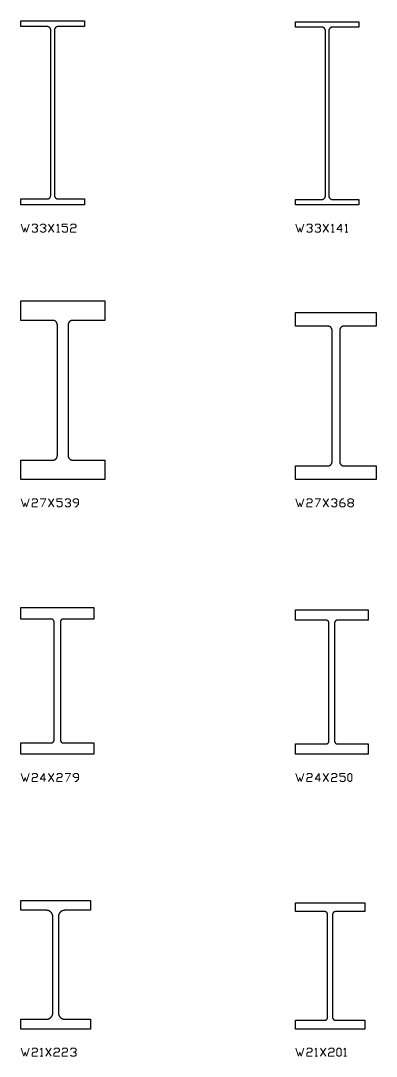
# Model space of a CAD drawing. Header units: inches. Extents: x 0 to 967, y -705 to 45.
# Drawn here: x 400 to 464.7, y -305 to -116.5 of the extents above; entities that cross this region are included whole.
import ezdxf

# ---------------------------------------------------------------- set-up
doc = ezdxf.new("R2010")
doc.units = ezdxf.units.IN
doc.header["$MEASUREMENT"] = 0
doc.layers.add('AISC_STEEL', color=7, linetype='Continuous')

msp = doc.modelspace()

# ---------------------------------------------------------------- linework, layer by layer
at = {"color": 3, "lineweight": 0}
for p, q in [((405.07, -154.99), (406.05, -153.5)), ((405.07, -153.5), (406.05, -154.99)), ((455.05, -154.99), (456.03, -153.5)), ((455.05, -153.5), (456.03, -154.99)), ((406.56, -154.99), (407.03, -154.99)), ((456.55, -154.99), (457.01, -154.99)), ((459.03, -154.99), (459.54, -154.99)), ((405.07, -204.98), (406.05, -203.48)), ((405.07, -203.48), (406.05, -204.98)), ((455.05, -204.98), (456.03, -203.48)), ((455.05, -203.48), (456.03, -204.98)), ((459.8, -204.26), (460.27, -204.26)), ((405.07, -254.97), (406.05, -253.47)), ((405.07, -253.47), (406.05, -254.97)), ((455.05, -254.97), (456.03, -253.47)), ((455.05, -253.47), (456.03, -254.97)), ((403.57, -304.95), (404.03, -304.95)), ((404.55, -304.95), (405.53, -303.45)), ((404.55, -303.45), (405.53, -304.95)), ((453.55, -304.95), (454.02, -304.95)), ((454.54, -304.95), (455.52, -303.45)), ((454.54, -303.45), (455.52, -304.95)), ((458.77, -304.95), (459.29, -304.95))]:
    msp.add_line(p, q, dxfattribs=at)
for points in [[(400.06, -153.5), (400.57, -154.99), (400.78, -154.22), (401.04, -154.99), (401.55, -153.5)], [(402.07, -153.75), (402.28, -153.5), (402.79, -153.5), (403.05, -153.75), (403.05, -153.96), (402.79, -154.22)], [(402.54, -154.22), (402.79, -154.22), (403.05, -154.48), (403.05, -154.74), (402.79, -154.99), (402.28, -154.99), (402.07, -154.74)], [(403.57, -153.75), (403.83, -153.5), (404.29, -153.5), (404.55, -153.75), (404.55, -153.96), (404.29, -154.22)], [(404.03, -154.22), (404.29, -154.22), (404.55, -154.48), (404.55, -154.74), (404.29, -154.99), (403.83, -154.99), (403.57, -154.74)], [(406.56, -153.75), (406.82, -153.5), (406.82, -154.99)], [(407.54, -154.74), (407.8, -154.99), (408.32, -154.99), (408.53, -154.74), (408.53, -154.22), (408.32, -153.96), (407.54, -153.96), (407.54, -153.5), (408.53, -153.5)], [(409.04, -153.75), (409.3, -153.5), (409.82, -153.5), (410.07, -153.75), (410.07, -153.96), (409.82, -154.22), (409.3, -154.22), (409.04, -154.48), (409.04, -154.99), (410.07, -154.99)], [(450.04, -153.5), (450.56, -154.99), (450.77, -154.22), (451.02, -154.99), (451.54, -153.5)], [(452.06, -153.75), (452.26, -153.5), (452.78, -153.5), (453.04, -153.75), (453.04, -153.96), (452.78, -154.22)], [(452.52, -154.22), (452.78, -154.22), (453.04, -154.48), (453.04, -154.74), (452.78, -154.99), (452.26, -154.99), (452.06, -154.74)], [(453.55, -153.75), (453.76, -153.5), (454.28, -153.5), (454.54, -153.75), (454.54, -153.96), (454.28, -154.22)], [(454.02, -154.22), (454.28, -154.22), (454.54, -154.48), (454.54, -154.74), (454.28, -154.99), (453.76, -154.99), (453.55, -154.74)], [(456.55, -153.75), (456.81, -153.5), (456.81, -154.99)], [(458.51, -154.48), (457.53, -154.48), (458.31, -153.5), (458.31, -154.99)], [(459.03, -153.75), (459.29, -153.5), (459.29, -154.99)], [(400.06, -203.48), (400.57, -204.98), (400.78, -204.26), (401.04, -204.98), (401.55, -203.48)], [(402.07, -203.74), (402.28, -203.48), (402.79, -203.48), (403.05, -203.74), (403.05, -204), (402.79, -204.26), (402.28, -204.26), (402.07, -204.46), (402.07, -204.98), (403.05, -204.98)], [(403.57, -203.48), (404.55, -203.48), (403.83, -204.98)], [(406.56, -204.72), (406.82, -204.98), (407.29, -204.98), (407.54, -204.72), (407.54, -204.26), (407.29, -204), (406.56, -204), (406.56, -203.48), (407.54, -203.48)], [(408.06, -203.74), (408.32, -203.48), (408.78, -203.48), (409.04, -203.74), (409.04, -204), (408.78, -204.26)], [(409.82, -204.98), (410.07, -204.98), (410.54, -204.46), (410.54, -203.74), (410.28, -203.48), (409.82, -203.48), (409.56, -203.74), (409.56, -204), (409.82, -204.26), (410.54, -204.26)], [(450.04, -203.48), (450.56, -204.98), (450.77, -204.26), (451.02, -204.98), (451.54, -203.48)], [(452.06, -203.74), (452.26, -203.48), (452.78, -203.48), (453.04, -203.74), (453.04, -204), (452.78, -204.26), (452.26, -204.26), (452.06, -204.46), (452.06, -204.98), (453.04, -204.98)], [(453.55, -203.48), (454.54, -203.48), (453.76, -204.98)], [(456.55, -203.74), (456.81, -203.48), (457.27, -203.48), (457.53, -203.74), (457.53, -204), (457.27, -204.26)], [(458.05, -204.26), (458.77, -204.26), (459.03, -204.46), (459.03, -204.72), (458.77, -204.98), (458.31, -204.98), (458.05, -204.72), (458.05, -204), (458.51, -203.48), (458.77, -203.48)], [(408.53, -204.26), (408.78, -204.26), (409.04, -204.46), (409.04, -204.72), (408.78, -204.98), (408.32, -204.98), (408.06, -204.72)], [(457.01, -204.26), (457.27, -204.26), (457.53, -204.46), (457.53, -204.72), (457.27, -204.98), (456.81, -204.98), (456.55, -204.72)], [(400.06, -253.47), (400.57, -254.97), (400.78, -254.24), (401.04, -254.97), (401.55, -253.47)], [(402.07, -253.73), (402.28, -253.47), (402.79, -253.47), (403.05, -253.73), (403.05, -253.98), (402.79, -254.24), (402.28, -254.24), (402.07, -254.5), (402.07, -254.97), (403.05, -254.97)], [(404.55, -254.5), (403.57, -254.5), (404.29, -253.47), (404.29, -254.97)], [(406.56, -253.73), (406.82, -253.47), (407.29, -253.47), (407.54, -253.73), (407.54, -253.98), (407.29, -254.24), (406.82, -254.24), (406.56, -254.5), (406.56, -254.97), (407.54, -254.97)], [(408.06, -253.47), (409.04, -253.47), (408.32, -254.97)], [(409.82, -254.97), (410.07, -254.97), (410.54, -254.5), (410.54, -253.73), (410.28, -253.47), (409.82, -253.47), (409.56, -253.73), (409.56, -253.98), (409.82, -254.24), (410.54, -254.24)], [(450.04, -253.47), (450.56, -254.97), (450.77, -254.24), (451.02, -254.97), (451.54, -253.47)], [(452.06, -253.73), (452.26, -253.47), (452.78, -253.47), (453.04, -253.73), (453.04, -253.98), (452.78, -254.24), (452.26, -254.24), (452.06, -254.5), (452.06, -254.97), (453.04, -254.97)], [(454.54, -254.5), (453.55, -254.5), (454.28, -253.47), (454.28, -254.97)], [(456.55, -253.73), (456.81, -253.47), (457.27, -253.47), (457.53, -253.73), (457.53, -253.98), (457.27, -254.24), (456.81, -254.24), (456.55, -254.5), (456.55, -254.97), (457.53, -254.97)], [(458.05, -254.71), (458.31, -254.97), (458.77, -254.97), (459.03, -254.71), (459.03, -254.24), (458.77, -253.98), (458.05, -253.98), (458.05, -253.47), (459.03, -253.47)], [(400.06, -303.45), (400.57, -304.95), (400.78, -304.23), (401.04, -304.95), (401.55, -303.45)], [(402.07, -303.71), (402.28, -303.45), (402.79, -303.45), (403.05, -303.71), (403.05, -303.97), (402.79, -304.23), (402.28, -304.23), (402.07, -304.49), (402.07, -304.95), (403.05, -304.95)], [(403.57, -303.71), (403.83, -303.45), (403.83, -304.95)], [(406.05, -303.71), (406.31, -303.45), (406.82, -303.45), (407.03, -303.71), (407.03, -303.97), (406.82, -304.23), (406.31, -304.23), (406.05, -304.49), (406.05, -304.95), (407.03, -304.95)], [(407.54, -303.71), (407.8, -303.45), (408.32, -303.45), (408.53, -303.71), (408.53, -303.97), (408.32, -304.23), (407.8, -304.23), (407.54, -304.49), (407.54, -304.95), (408.53, -304.95)], [(409.04, -303.71), (409.3, -303.45), (409.82, -303.45), (410.07, -303.71), (410.07, -303.97), (409.82, -304.23)], [(409.56, -304.23), (409.82, -304.23), (410.07, -304.49), (410.07, -304.75), (409.82, -304.95), (409.3, -304.95), (409.04, -304.75)], [(450.04, -303.45), (450.56, -304.95), (450.77, -304.23), (451.02, -304.95), (451.54, -303.45)], [(452.06, -303.71), (452.26, -303.45), (452.78, -303.45), (453.04, -303.71), (453.04, -303.97), (452.78, -304.23), (452.26, -304.23), (452.06, -304.49), (452.06, -304.95), (453.04, -304.95)], [(453.55, -303.71), (453.76, -303.45), (453.76, -304.95)], [(456.03, -303.71), (456.29, -303.45), (456.81, -303.45), (457.01, -303.71), (457.01, -303.97), (456.81, -304.23), (456.29, -304.23), (456.03, -304.49), (456.03, -304.95), (457.01, -304.95)], [(458.77, -303.71), (459.03, -303.45), (459.03, -304.95)]]:
    msp.add_lwpolyline(points, dxfattribs=at)
for points in [[(460.27, -204.26), (460.53, -204.46), (460.53, -204.72), (460.27, -204.98), (459.8, -204.98), (459.54, -204.72), (459.54, -204.46), (459.8, -204.26), (459.54, -204), (459.54, -203.74), (459.8, -203.48), (460.27, -203.48), (460.53, -203.74), (460.53, -204)], [(459.8, -254.97), (459.8, -254.97), (460.01, -254.97), (460.27, -254.71), (460.27, -253.73), (460.01, -253.47), (459.8, -253.47), (459.54, -253.73), (459.54, -254.71)], [(457.79, -304.95), (457.79, -304.95), (458.05, -304.95), (458.31, -304.75), (458.31, -303.71), (458.05, -303.45), (457.79, -303.45), (457.53, -303.71), (457.53, -304.75)]]:
    msp.add_lwpolyline(points, close=True, dxfattribs=at)
at = {"layer": 'AISC_STEEL'}
for points in [[(411.6, -116.5), (411.6, -117.56), (406.82, -117.56), (406.79, -117.56), (406.76, -117.56), (406.73, -117.57), (406.7, -117.57), (406.67, -117.58), (406.64, -117.58), (406.61, -117.59), (406.58, -117.6), (406.56, -117.61), (406.53, -117.62), (406.5, -117.63), (406.48, -117.65), (406.45, -117.66), (406.43, -117.68), (406.4, -117.7), (406.38, -117.72), (406.36, -117.73), (406.33, -117.75), (406.31, -117.78), (406.29, -117.8), (406.27, -117.82), (406.25, -117.84), (406.24, -117.87), (406.22, -117.89), (406.21, -117.92), (406.19, -117.94), (406.18, -117.97), (406.17, -118), (406.16, -118.03), (406.15, -118.06), (406.14, -118.08), (406.13, -118.11), (406.13, -118.14), (406.12, -118.17), (406.12, -118.2), (406.12, -118.23), (406.12, -118.26), (406.12, -148.24), (406.12, -148.27), (406.12, -148.3), (406.12, -148.33), (406.13, -148.36), (406.13, -148.39), (406.14, -148.42), (406.15, -148.44), (406.16, -148.47), (406.17, -148.5), (406.18, -148.53), (406.19, -148.56), (406.21, -148.58), (406.22, -148.61), (406.24, -148.63), (406.25, -148.66), (406.27, -148.68), (406.29, -148.7), (406.31, -148.72), (406.33, -148.75), (406.36, -148.77), (406.38, -148.78), (406.4, -148.8), (406.43, -148.82), (406.45, -148.84), (406.48, -148.85), (406.5, -148.87), (406.53, -148.88), (406.56, -148.89), (406.58, -148.9), (406.61, -148.91), (406.64, -148.92), (406.67, -148.92), (406.7, -148.93), (406.73, -148.93), (406.76, -148.94), (406.79, -148.94), (406.82, -148.94), (411.6, -148.94), (411.6, -150), (405.8, -150), (400, -150), (400, -148.94), (404.78, -148.94), (404.81, -148.94), (404.84, -148.94), (404.87, -148.93), (404.9, -148.93), (404.93, -148.92), (404.96, -148.92), (404.99, -148.91), (405.02, -148.9), (405.04, -148.89), (405.07, -148.88), (405.1, -148.87), (405.12, -148.85), (405.15, -148.84), (405.17, -148.82), (405.2, -148.8), (405.22, -148.78), (405.24, -148.77), (405.27, -148.75), (405.29, -148.72), (405.31, -148.7), (405.33, -148.68), (405.35, -148.66), (405.36, -148.63), (405.38, -148.61), (405.39, -148.58), (405.41, -148.56), (405.42, -148.53), (405.43, -148.5), (405.44, -148.47), (405.45, -148.44), (405.46, -148.42), (405.47, -148.39), (405.47, -148.36), (405.48, -148.33), (405.48, -148.3), (405.48, -148.27), (405.48, -148.24), (405.48, -118.26), (405.48, -118.23), (405.48, -118.2), (405.48, -118.17), (405.47, -118.14), (405.47, -118.11), (405.46, -118.08), (405.45, -118.06), (405.44, -118.03), (405.43, -118), (405.42, -117.97), (405.41, -117.94), (405.39, -117.92), (405.38, -117.89), (405.36, -117.87), (405.35, -117.84), (405.33, -117.82), (405.31, -117.8), (405.29, -117.78), (405.27, -117.75), (405.24, -117.73), (405.22, -117.72), (405.2, -117.7), (405.17, -117.68), (405.15, -117.66), (405.12, -117.65), (405.1, -117.63), (405.07, -117.62), (405.04, -117.61), (405.02, -117.6), (404.99, -117.59), (404.96, -117.58), (404.93, -117.58), (404.9, -117.57), (404.87, -117.57), (404.84, -117.56), (404.81, -117.56), (404.78, -117.56), (400, -117.56), (400, -116.5), (405.8, -116.5)], [(461.5, -116.7), (461.5, -117.66), (456.75, -117.66), (456.72, -117.66), (456.69, -117.66), (456.66, -117.67), (456.63, -117.67), (456.61, -117.68), (456.58, -117.68), (456.55, -117.69), (456.52, -117.7), (456.49, -117.71), (456.46, -117.72), (456.44, -117.73), (456.41, -117.75), (456.39, -117.76), (456.36, -117.78), (456.34, -117.8), (456.31, -117.82), (456.29, -117.83), (456.27, -117.85), (456.25, -117.88), (456.23, -117.9), (456.21, -117.92), (456.19, -117.94), (456.17, -117.97), (456.16, -117.99), (456.14, -118.02), (456.13, -118.04), (456.11, -118.07), (456.1, -118.1), (456.09, -118.13), (456.08, -118.16), (456.08, -118.18), (456.07, -118.21), (456.06, -118.24), (456.06, -118.27), (456.06, -118.3), (456.05, -118.33), (456.05, -118.36), (456.05, -148.34), (456.05, -148.37), (456.06, -148.4), (456.06, -148.43), (456.06, -148.46), (456.07, -148.49), (456.08, -148.52), (456.08, -148.54), (456.09, -148.57), (456.1, -148.6), (456.11, -148.63), (456.13, -148.66), (456.14, -148.68), (456.16, -148.71), (456.17, -148.73), (456.19, -148.76), (456.21, -148.78), (456.23, -148.8), (456.25, -148.82), (456.27, -148.85), (456.29, -148.87), (456.31, -148.88), (456.34, -148.9), (456.36, -148.92), (456.39, -148.94), (456.41, -148.95), (456.44, -148.97), (456.46, -148.98), (456.49, -148.99), (456.52, -149), (456.55, -149.01), (456.58, -149.02), (456.61, -149.02), (456.63, -149.03), (456.66, -149.03), (456.69, -149.04), (456.72, -149.04), (456.75, -149.04), (461.5, -149.04), (461.5, -150), (455.75, -150), (450, -150), (450, -149.04), (454.75, -149.04), (454.78, -149.04), (454.81, -149.04), (454.84, -149.03), (454.87, -149.03), (454.89, -149.02), (454.92, -149.02), (454.95, -149.01), (454.98, -149), (455.01, -148.99), (455.04, -148.98), (455.06, -148.97), (455.09, -148.95), (455.11, -148.94), (455.14, -148.92), (455.16, -148.9), (455.19, -148.88), (455.21, -148.87), (455.23, -148.85), (455.25, -148.82), (455.27, -148.8), (455.29, -148.78), (455.31, -148.76), (455.33, -148.73), (455.34, -148.71), (455.36, -148.68), (455.37, -148.66), (455.39, -148.63), (455.4, -148.6), (455.41, -148.57), (455.42, -148.54), (455.42, -148.52), (455.43, -148.49), (455.44, -148.46), (455.44, -148.43), (455.44, -148.4), (455.45, -148.37), (455.45, -148.34), (455.45, -118.36), (455.45, -118.33), (455.44, -118.3), (455.44, -118.27), (455.44, -118.24), (455.43, -118.21), (455.42, -118.18), (455.42, -118.16), (455.41, -118.13), (455.4, -118.1), (455.39, -118.07), (455.37, -118.04), (455.36, -118.02), (455.34, -117.99), (455.33, -117.97), (455.31, -117.94), (455.29, -117.92), (455.27, -117.9), (455.25, -117.88), (455.23, -117.85), (455.21, -117.83), (455.19, -117.82), (455.16, -117.8), (455.14, -117.78), (455.11, -117.76), (455.09, -117.75), (455.06, -117.73), (455.04, -117.72), (455.01, -117.71), (454.98, -117.7), (454.95, -117.69), (454.92, -117.68), (454.89, -117.68), (454.87, -117.67), (454.84, -117.67), (454.81, -117.66), (454.78, -117.66), (454.75, -117.66), (450, -117.66), (450, -116.7), (455.75, -116.7)], [(415.3, -167.5), (415.3, -171.04), (409.43, -171.04), (409.4, -171.04), (409.37, -171.04), (409.34, -171.04), (409.31, -171.05), (409.28, -171.05), (409.25, -171.06), (409.22, -171.07), (409.19, -171.08), (409.16, -171.08), (409.14, -171.09), (409.11, -171.11), (409.08, -171.12), (409.06, -171.13), (409.03, -171.15), (409, -171.16), (408.98, -171.18), (408.96, -171.19), (408.93, -171.21), (408.91, -171.23), (408.89, -171.25), (408.87, -171.27), (408.85, -171.29), (408.83, -171.31), (408.81, -171.34), (408.79, -171.36), (408.77, -171.38), (408.76, -171.41), (408.74, -171.44), (408.73, -171.46), (408.71, -171.49), (408.7, -171.51), (408.69, -171.54), (408.68, -171.57), (408.67, -171.6), (408.66, -171.63), (408.65, -171.65), (408.65, -171.68), (408.64, -171.71), (408.64, -171.74), (408.64, -171.77), (408.64, -171.8), (408.63, -171.83), (408.63, -195.67), (408.64, -195.7), (408.64, -195.73), (408.64, -195.76), (408.64, -195.79), (408.65, -195.82), (408.65, -195.85), (408.66, -195.87), (408.67, -195.9), (408.68, -195.93), (408.69, -195.96), (408.7, -195.99), (408.71, -196.01), (408.73, -196.04), (408.74, -196.06), (408.76, -196.09), (408.77, -196.12), (408.79, -196.14), (408.81, -196.16), (408.83, -196.19), (408.85, -196.21), (408.87, -196.23), (408.89, -196.25), (408.91, -196.27), (408.93, -196.29), (408.96, -196.31), (408.98, -196.32), (409, -196.34), (409.03, -196.35), (409.06, -196.37), (409.08, -196.38), (409.11, -196.39), (409.14, -196.41), (409.16, -196.42), (409.19, -196.42), (409.22, -196.43), (409.25, -196.44), (409.28, -196.45), (409.31, -196.45), (409.34, -196.46), (409.37, -196.46), (409.4, -196.46), (409.43, -196.46), (415.3, -196.46), (415.3, -200), (407.65, -200), (400, -200), (400, -196.46), (405.87, -196.46), (405.9, -196.46), (405.93, -196.46), (405.96, -196.46), (405.99, -196.45), (406.02, -196.45), (406.05, -196.44), (406.08, -196.43), (406.11, -196.42), (406.14, -196.42), (406.16, -196.41), (406.19, -196.39), (406.22, -196.38), (406.24, -196.37), (406.27, -196.35), (406.3, -196.34), (406.32, -196.32), (406.34, -196.31), (406.37, -196.29), (406.39, -196.27), (406.41, -196.25), (406.43, -196.23), (406.45, -196.21), (406.47, -196.19), (406.49, -196.16), (406.51, -196.14), (406.53, -196.12), (406.54, -196.09), (406.56, -196.06), (406.57, -196.04), (406.59, -196.01), (406.6, -195.99), (406.61, -195.96), (406.62, -195.93), (406.63, -195.9), (406.64, -195.87), (406.65, -195.85), (406.65, -195.82), (406.66, -195.79), (406.66, -195.76), (406.66, -195.73), (406.66, -195.7), (406.67, -195.67), (406.67, -171.83), (406.66, -171.8), (406.66, -171.77), (406.66, -171.74), (406.66, -171.71), (406.65, -171.68), (406.65, -171.65), (406.64, -171.63), (406.63, -171.6), (406.62, -171.57), (406.61, -171.54), (406.6, -171.51), (406.59, -171.49), (406.57, -171.46), (406.56, -171.44), (406.54, -171.41), (406.53, -171.38), (406.51, -171.36), (406.49, -171.34), (406.47, -171.31), (406.45, -171.29), (406.43, -171.27), (406.41, -171.25), (406.39, -171.23), (406.37, -171.21), (406.34, -171.19), (406.32, -171.18), (406.3, -171.16), (406.27, -171.15), (406.24, -171.13), (406.22, -171.12), (406.19, -171.11), (406.16, -171.09), (406.14, -171.08), (406.11, -171.08), (406.08, -171.07), (406.05, -171.06), (406.02, -171.05), (405.99, -171.05), (405.96, -171.04), (405.93, -171.04), (405.9, -171.04), (405.87, -171.04), (400, -171.04), (400, -167.5), (407.65, -167.5)], [(464.7, -169.6), (464.7, -172.08), (458.83, -172.08), (458.8, -172.08), (458.77, -172.08), (458.74, -172.08), (458.71, -172.09), (458.68, -172.09), (458.65, -172.1), (458.63, -172.11), (458.6, -172.12), (458.57, -172.12), (458.54, -172.13), (458.51, -172.15), (458.49, -172.16), (458.46, -172.17), (458.43, -172.19), (458.41, -172.2), (458.38, -172.22), (458.36, -172.23), (458.34, -172.25), (458.31, -172.27), (458.29, -172.29), (458.27, -172.31), (458.25, -172.33), (458.23, -172.35), (458.21, -172.38), (458.19, -172.4), (458.18, -172.42), (458.16, -172.45), (458.15, -172.47), (458.13, -172.5), (458.12, -172.53), (458.11, -172.55), (458.09, -172.58), (458.08, -172.61), (458.08, -172.64), (458.07, -172.67), (458.06, -172.69), (458.05, -172.72), (458.05, -172.75), (458.04, -172.78), (458.04, -172.81), (458.04, -172.84), (458.04, -172.87), (458.04, -196.73), (458.04, -196.76), (458.04, -196.79), (458.04, -196.82), (458.05, -196.85), (458.05, -196.88), (458.06, -196.91), (458.07, -196.93), (458.08, -196.96), (458.08, -196.99), (458.09, -197.02), (458.11, -197.05), (458.12, -197.07), (458.13, -197.1), (458.15, -197.12), (458.16, -197.15), (458.18, -197.18), (458.19, -197.2), (458.21, -197.22), (458.23, -197.25), (458.25, -197.27), (458.27, -197.29), (458.29, -197.31), (458.31, -197.33), (458.34, -197.35), (458.36, -197.37), (458.38, -197.38), (458.41, -197.4), (458.43, -197.41), (458.46, -197.43), (458.49, -197.44), (458.51, -197.45), (458.54, -197.47), (458.57, -197.48), (458.6, -197.48), (458.63, -197.49), (458.65, -197.5), (458.68, -197.51), (458.71, -197.51), (458.74, -197.52), (458.77, -197.52), (458.8, -197.52), (458.83, -197.52), (464.7, -197.52), (464.7, -200), (457.35, -200), (450, -200), (450, -197.52), (455.87, -197.52), (455.9, -197.52), (455.93, -197.52), (455.96, -197.52), (455.99, -197.51), (456.02, -197.51), (456.05, -197.5), (456.07, -197.49), (456.1, -197.48), (456.13, -197.48), (456.16, -197.47), (456.19, -197.45), (456.21, -197.44), (456.24, -197.43), (456.26, -197.41), (456.29, -197.4), (456.32, -197.38), (456.34, -197.37), (456.36, -197.35), (456.39, -197.33), (456.41, -197.31), (456.43, -197.29), (456.45, -197.27), (456.47, -197.25), (456.49, -197.22), (456.51, -197.2), (456.52, -197.18), (456.54, -197.15), (456.55, -197.12), (456.57, -197.1), (456.58, -197.07), (456.59, -197.05), (456.61, -197.02), (456.62, -196.99), (456.62, -196.96), (456.63, -196.93), (456.64, -196.91), (456.65, -196.88), (456.65, -196.85), (456.66, -196.82), (456.66, -196.79), (456.66, -196.76), (456.66, -196.73), (456.66, -172.87), (456.66, -172.84), (456.66, -172.81), (456.66, -172.78), (456.65, -172.75), (456.65, -172.72), (456.64, -172.69), (456.63, -172.67), (456.62, -172.64), (456.62, -172.61), (456.61, -172.58), (456.59, -172.55), (456.58, -172.53), (456.57, -172.5), (456.55, -172.47), (456.54, -172.45), (456.52, -172.42), (456.51, -172.4), (456.49, -172.38), (456.47, -172.35), (456.45, -172.33), (456.43, -172.31), (456.41, -172.29), (456.39, -172.27), (456.36, -172.25), (456.34, -172.23), (456.32, -172.22), (456.29, -172.2), (456.26, -172.19), (456.24, -172.17), (456.21, -172.16), (456.19, -172.15), (456.16, -172.13), (456.13, -172.12), (456.1, -172.12), (456.07, -172.11), (456.05, -172.1), (456.02, -172.09), (455.99, -172.09), (455.96, -172.08), (455.93, -172.08), (455.9, -172.08), (455.87, -172.08), (450, -172.08), (450, -169.6), (457.35, -169.6)], [(413.3, -223.3), (413.3, -225.39), (407.73, -225.39), (407.7, -225.39), (407.67, -225.39), (407.64, -225.4), (407.61, -225.4), (407.59, -225.41), (407.56, -225.42), (407.53, -225.43), (407.51, -225.44), (407.48, -225.46), (407.46, -225.47), (407.43, -225.49), (407.41, -225.51), (407.39, -225.53), (407.37, -225.55), (407.35, -225.57), (407.33, -225.59), (407.31, -225.62), (407.3, -225.64), (407.28, -225.67), (407.27, -225.69), (407.26, -225.72), (407.25, -225.75), (407.24, -225.77), (407.24, -225.8), (407.23, -225.83), (407.23, -225.86), (407.23, -225.89), (407.23, -247.41), (407.23, -247.44), (407.23, -247.47), (407.24, -247.5), (407.24, -247.53), (407.25, -247.55), (407.26, -247.58), (407.27, -247.61), (407.28, -247.63), (407.3, -247.66), (407.31, -247.68), (407.33, -247.71), (407.35, -247.73), (407.37, -247.75), (407.39, -247.77), (407.41, -247.79), (407.43, -247.81), (407.46, -247.83), (407.48, -247.84), (407.51, -247.86), (407.53, -247.87), (407.56, -247.88), (407.59, -247.89), (407.61, -247.9), (407.64, -247.9), (407.67, -247.91), (407.7, -247.91), (407.73, -247.91), (413.3, -247.91), (413.3, -250), (406.65, -250), (400, -250), (400, -247.91), (405.57, -247.91), (405.6, -247.91), (405.63, -247.91), (405.66, -247.9), (405.69, -247.9), (405.71, -247.89), (405.74, -247.88), (405.77, -247.87), (405.79, -247.86), (405.82, -247.84), (405.84, -247.83), (405.87, -247.81), (405.89, -247.79), (405.91, -247.77), (405.93, -247.75), (405.95, -247.73), (405.97, -247.71), (405.99, -247.68), (406, -247.66), (406.02, -247.63), (406.03, -247.61), (406.04, -247.58), (406.05, -247.55), (406.06, -247.53), (406.06, -247.5), (406.07, -247.47), (406.07, -247.44), (406.07, -247.41), (406.07, -225.89), (406.07, -225.86), (406.07, -225.83), (406.06, -225.8), (406.06, -225.77), (406.05, -225.75), (406.04, -225.72), (406.03, -225.69), (406.02, -225.67), (406, -225.64), (405.99, -225.62), (405.97, -225.59), (405.95, -225.57), (405.93, -225.55), (405.91, -225.53), (405.89, -225.51), (405.87, -225.49), (405.84, -225.47), (405.82, -225.46), (405.79, -225.44), (405.77, -225.43), (405.74, -225.42), (405.71, -225.41), (405.69, -225.4), (405.66, -225.4), (405.63, -225.39), (405.6, -225.39), (405.57, -225.39), (400, -225.39), (400, -223.3), (406.65, -223.3)], [(463.2, -223.7), (463.2, -225.59), (457.62, -225.59), (457.59, -225.59), (457.56, -225.59), (457.53, -225.6), (457.5, -225.6), (457.48, -225.61), (457.45, -225.62), (457.42, -225.63), (457.4, -225.64), (457.37, -225.66), (457.35, -225.67), (457.32, -225.69), (457.3, -225.71), (457.28, -225.73), (457.26, -225.75), (457.24, -225.77), (457.22, -225.79), (457.2, -225.82), (457.19, -225.84), (457.17, -225.87), (457.16, -225.89), (457.15, -225.92), (457.14, -225.95), (457.13, -225.97), (457.13, -226), (457.12, -226.03), (457.12, -226.06), (457.12, -226.09), (457.12, -247.61), (457.12, -247.64), (457.12, -247.67), (457.13, -247.7), (457.13, -247.73), (457.14, -247.75), (457.15, -247.78), (457.16, -247.81), (457.17, -247.83), (457.19, -247.86), (457.2, -247.88), (457.22, -247.91), (457.24, -247.93), (457.26, -247.95), (457.28, -247.97), (457.3, -247.99), (457.32, -248.01), (457.35, -248.03), (457.37, -248.04), (457.4, -248.06), (457.42, -248.07), (457.45, -248.08), (457.48, -248.09), (457.5, -248.1), (457.53, -248.1), (457.56, -248.11), (457.59, -248.11), (457.62, -248.11), (463.2, -248.11), (463.2, -250), (456.6, -250), (450, -250), (450, -248.11), (455.58, -248.11), (455.61, -248.11), (455.64, -248.11), (455.67, -248.1), (455.7, -248.1), (455.72, -248.09), (455.75, -248.08), (455.78, -248.07), (455.8, -248.06), (455.83, -248.04), (455.85, -248.03), (455.88, -248.01), (455.9, -247.99), (455.92, -247.97), (455.94, -247.95), (455.96, -247.93), (455.98, -247.91), (456, -247.88), (456.01, -247.86), (456.03, -247.83), (456.04, -247.81), (456.05, -247.78), (456.06, -247.75), (456.07, -247.73), (456.07, -247.7), (456.08, -247.67), (456.08, -247.64), (456.08, -247.61), (456.08, -226.09), (456.08, -226.06), (456.08, -226.03), (456.07, -226), (456.07, -225.97), (456.06, -225.95), (456.05, -225.92), (456.04, -225.89), (456.03, -225.87), (456.01, -225.84), (456, -225.82), (455.98, -225.79), (455.96, -225.77), (455.94, -225.75), (455.92, -225.73), (455.9, -225.71), (455.88, -225.69), (455.85, -225.67), (455.83, -225.66), (455.8, -225.64), (455.78, -225.63), (455.75, -225.62), (455.72, -225.61), (455.7, -225.6), (455.67, -225.6), (455.64, -225.59), (455.61, -225.59), (455.58, -225.59), (450, -225.59), (450, -223.7), (456.6, -223.7)], [(412.7, -276.6), (412.7, -278.39), (408.03, -278.39), (408, -278.39), (407.97, -278.39), (407.94, -278.39), (407.91, -278.4), (407.88, -278.4), (407.85, -278.4), (407.82, -278.41), (407.79, -278.41), (407.76, -278.42), (407.73, -278.43), (407.71, -278.44), (407.68, -278.44), (407.65, -278.45), (407.62, -278.46), (407.59, -278.47), (407.56, -278.49), (407.54, -278.5), (407.51, -278.51), (407.48, -278.52), (407.46, -278.54), (407.43, -278.55), (407.41, -278.57), (407.38, -278.58), (407.36, -278.6), (407.33, -278.62), (407.31, -278.64), (407.28, -278.66), (407.26, -278.67), (407.24, -278.69), (407.22, -278.71), (407.2, -278.74), (407.17, -278.76), (407.15, -278.78), (407.13, -278.8), (407.12, -278.82), (407.1, -278.85), (407.08, -278.87), (407.06, -278.9), (407.04, -278.92), (407.03, -278.95), (407.01, -278.97), (407, -279), (406.98, -279.02), (406.97, -279.05), (406.96, -279.08), (406.95, -279.1), (406.93, -279.13), (406.92, -279.16), (406.91, -279.19), (406.9, -279.22), (406.9, -279.25), (406.89, -279.27), (406.88, -279.3), (406.87, -279.33), (406.87, -279.36), (406.86, -279.39), (406.86, -279.42), (406.86, -279.45), (406.85, -279.48), (406.85, -279.51), (406.85, -279.54), (406.85, -279.57), (406.85, -297.03), (406.85, -297.06), (406.85, -297.09), (406.85, -297.12), (406.86, -297.15), (406.86, -297.18), (406.86, -297.21), (406.87, -297.24), (406.87, -297.27), (406.88, -297.3), (406.89, -297.33), (406.9, -297.35), (406.9, -297.38), (406.91, -297.41), (406.92, -297.44), (406.93, -297.47), (406.95, -297.5), (406.96, -297.52), (406.97, -297.55), (406.98, -297.58), (407, -297.6), (407.01, -297.63), (407.03, -297.65), (407.04, -297.68), (407.06, -297.7), (407.08, -297.73), (407.1, -297.75), (407.12, -297.78), (407.13, -297.8), (407.15, -297.82), (407.17, -297.84), (407.2, -297.86), (407.22, -297.89), (407.24, -297.91), (407.26, -297.93), (407.28, -297.94), (407.31, -297.96), (407.33, -297.98), (407.36, -298), (407.38, -298.02), (407.41, -298.03), (407.43, -298.05), (407.46, -298.06), (407.48, -298.08), (407.51, -298.09), (407.54, -298.1), (407.56, -298.11), (407.59, -298.13), (407.62, -298.14), (407.65, -298.15), (407.68, -298.16), (407.71, -298.16), (407.73, -298.17), (407.76, -298.18), (407.79, -298.19), (407.82, -298.19), (407.85, -298.2), (407.88, -298.2), (407.91, -298.2), (407.94, -298.21), (407.97, -298.21), (408, -298.21), (408.03, -298.21), (412.7, -298.21), (412.7, -300), (406.35, -300), (400, -300), (400, -298.21), (404.67, -298.21), (404.7, -298.21), (404.73, -298.21), (404.76, -298.21), (404.79, -298.2), (404.82, -298.2), (404.85, -298.2), (404.88, -298.19), (404.91, -298.19), (404.94, -298.18), (404.97, -298.17), (404.99, -298.16), (405.02, -298.16), (405.05, -298.15), (405.08, -298.14), (405.11, -298.13), (405.14, -298.11), (405.16, -298.1), (405.19, -298.09), (405.22, -298.08), (405.24, -298.06), (405.27, -298.05), (405.29, -298.03), (405.32, -298.02), (405.34, -298), (405.37, -297.98), (405.39, -297.96), (405.42, -297.94), (405.44, -297.93), (405.46, -297.91), (405.48, -297.89), (405.5, -297.86), (405.53, -297.84), (405.55, -297.82), (405.57, -297.8), (405.58, -297.78), (405.6, -297.75), (405.62, -297.73), (405.64, -297.7), (405.66, -297.68), (405.67, -297.65), (405.69, -297.63), (405.7, -297.6), (405.72, -297.58), (405.73, -297.55), (405.74, -297.52), (405.75, -297.5), (405.77, -297.47), (405.78, -297.44), (405.79, -297.41), (405.8, -297.38), (405.8, -297.35), (405.81, -297.33), (405.82, -297.3), (405.83, -297.27), (405.83, -297.24), (405.84, -297.21), (405.84, -297.18), (405.84, -297.15), (405.85, -297.12), (405.85, -297.09), (405.85, -297.06), (405.85, -297.03), (405.85, -279.57), (405.85, -279.54), (405.85, -279.51), (405.85, -279.48), (405.84, -279.45), (405.84, -279.42), (405.84, -279.39), (405.83, -279.36), (405.83, -279.33), (405.82, -279.3), (405.81, -279.27), (405.8, -279.25), (405.8, -279.22), (405.79, -279.19), (405.78, -279.16), (405.77, -279.13), (405.75, -279.1), (405.74, -279.08), (405.73, -279.05), (405.72, -279.02), (405.7, -279), (405.69, -278.97), (405.67, -278.95), (405.66, -278.92), (405.64, -278.9), (405.62, -278.87), (405.6, -278.85), (405.58, -278.82), (405.57, -278.8), (405.55, -278.78), (405.53, -278.76), (405.5, -278.74), (405.48, -278.71), (405.46, -278.69), (405.44, -278.67), (405.42, -278.66), (405.39, -278.64), (405.37, -278.62), (405.34, -278.6), (405.32, -278.58), (405.29, -278.57), (405.27, -278.55), (405.24, -278.54), (405.22, -278.52), (405.19, -278.51), (405.16, -278.5), (405.14, -278.49), (405.11, -278.47), (405.08, -278.46), (405.05, -278.45), (405.02, -278.44), (404.99, -278.44), (404.97, -278.43), (404.94, -278.42), (404.91, -278.41), (404.88, -278.41), (404.85, -278.4), (404.82, -278.4), (404.79, -278.4), (404.76, -278.39), (404.73, -278.39), (404.7, -278.39), (404.67, -278.39), (400, -278.39), (400, -276.6), (406.35, -276.6)], [(462.6, -277), (462.6, -278.63), (457.25, -278.63), (457.23, -278.63), (457.2, -278.63), (457.17, -278.64), (457.14, -278.64), (457.11, -278.65), (457.08, -278.66), (457.06, -278.67), (457.03, -278.68), (457, -278.7), (456.98, -278.71), (456.96, -278.73), (456.93, -278.75), (456.91, -278.77), (456.89, -278.79), (456.87, -278.81), (456.85, -278.83), (456.84, -278.86), (456.82, -278.88), (456.81, -278.91), (456.8, -278.93), (456.79, -278.96), (456.78, -278.99), (456.77, -279.01), (456.76, -279.04), (456.76, -279.07), (456.76, -279.1), (456.75, -279.13), (456.75, -297.87), (456.76, -297.9), (456.76, -297.93), (456.76, -297.96), (456.77, -297.99), (456.78, -298.01), (456.79, -298.04), (456.8, -298.07), (456.81, -298.09), (456.82, -298.12), (456.84, -298.14), (456.85, -298.17), (456.87, -298.19), (456.89, -298.21), (456.91, -298.23), (456.93, -298.25), (456.96, -298.27), (456.98, -298.29), (457, -298.3), (457.03, -298.32), (457.06, -298.33), (457.08, -298.34), (457.11, -298.35), (457.14, -298.36), (457.17, -298.36), (457.2, -298.37), (457.23, -298.37), (457.25, -298.37), (462.6, -298.37), (462.6, -300), (456.3, -300), (450, -300), (450, -298.37), (455.35, -298.37), (455.37, -298.37), (455.4, -298.37), (455.43, -298.36), (455.46, -298.36), (455.49, -298.35), (455.52, -298.34), (455.54, -298.33), (455.57, -298.32), (455.6, -298.3), (455.62, -298.29), (455.64, -298.27), (455.67, -298.25), (455.69, -298.23), (455.71, -298.21), (455.73, -298.19), (455.75, -298.17), (455.76, -298.14), (455.78, -298.12), (455.79, -298.09), (455.8, -298.07), (455.81, -298.04), (455.82, -298.01), (455.83, -297.99), (455.84, -297.96), (455.84, -297.93), (455.84, -297.9), (455.85, -297.87), (455.85, -279.13), (455.84, -279.1), (455.84, -279.07), (455.84, -279.04), (455.83, -279.01), (455.82, -278.99), (455.81, -278.96), (455.8, -278.93), (455.79, -278.91), (455.78, -278.88), (455.76, -278.86), (455.75, -278.83), (455.73, -278.81), (455.71, -278.79), (455.69, -278.77), (455.67, -278.75), (455.64, -278.73), (455.62, -278.71), (455.6, -278.7), (455.57, -278.68), (455.54, -278.67), (455.52, -278.66), (455.49, -278.65), (455.46, -278.64), (455.43, -278.64), (455.4, -278.63), (455.37, -278.63), (455.35, -278.63), (450, -278.63), (450, -277), (456.3, -277)]]:
    msp.add_lwpolyline(points, close=True, dxfattribs=at)

doc.saveas('drawing.dxf')
